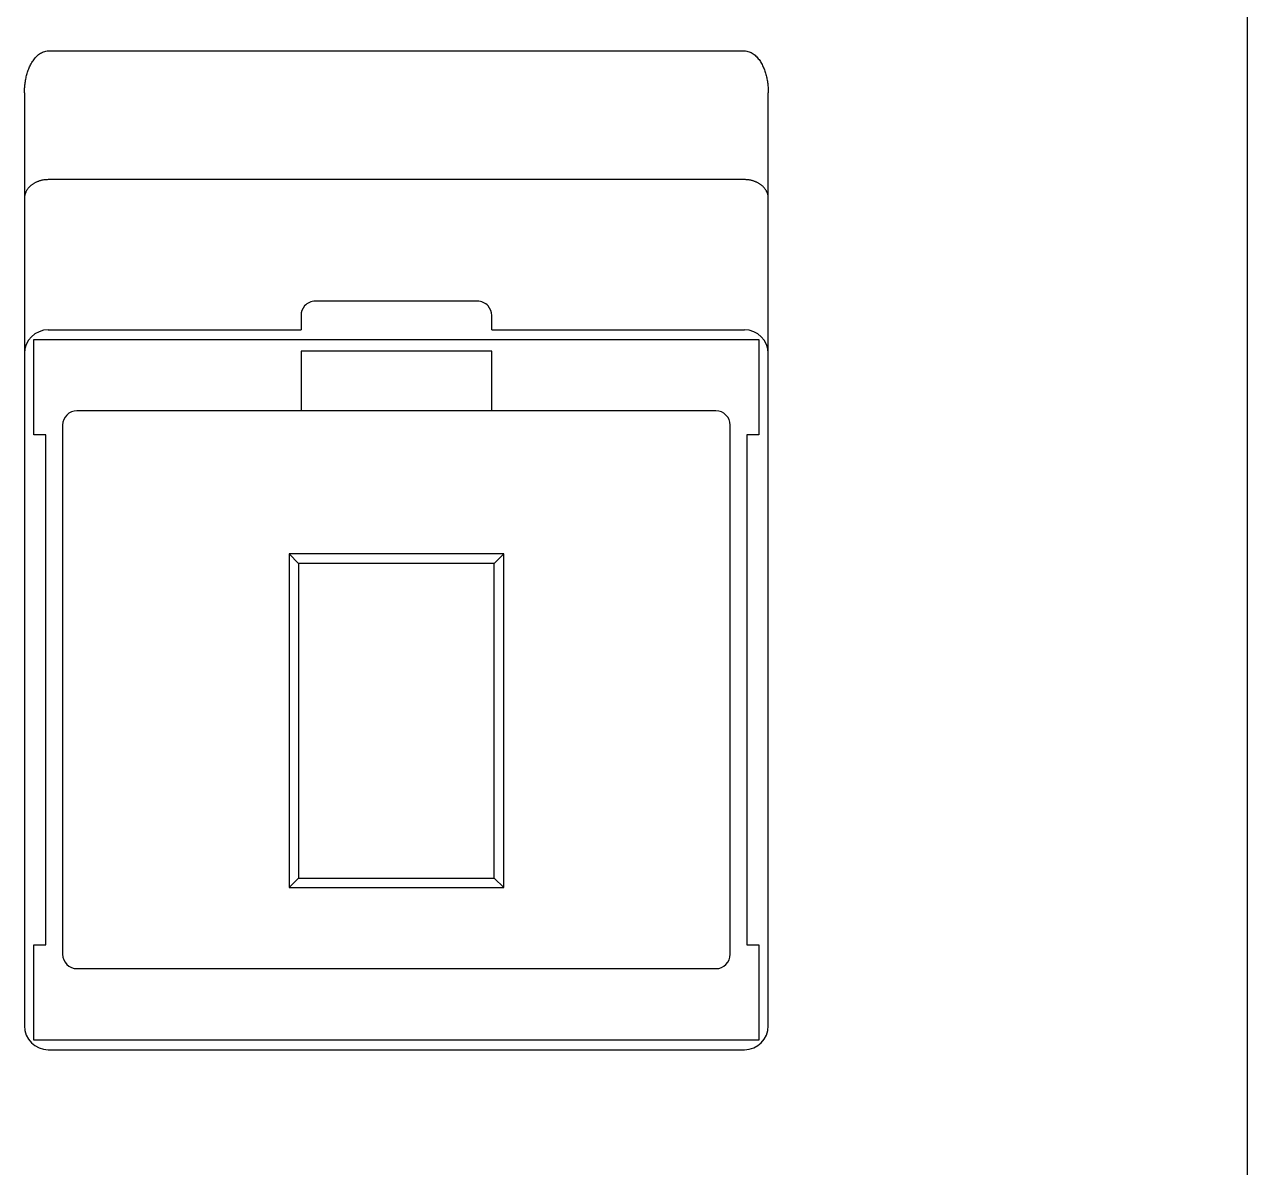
# Model space of a CAD drawing. Extents: x 168 to 388, y 259 to 356.
# Drawn here: x 206.52 to 232.17, y 282.99 to 306.97 of the extents above; entities that cross this region are included whole.
import ezdxf

# ---------------------------------------------------------------- set-up
doc = ezdxf.new("R2010")
doc.units = 0
doc.header["$MEASUREMENT"] = 0
doc.layers.get('0').update_dxf_attribs({"linetype": 'CONTINUOUS'})

msp = doc.modelspace()

# ---------------------------------------------------------------- linework, layer by layer
at = {"color": 7, "linetype": 'Continuous'}
for p, q in [((232.165, 282.367), (232.165, 333.767)), ((206.724, 306.252), (206.739, 306.271)), ((206.739, 306.271), (206.756, 306.289)), ((206.756, 306.289), (206.773, 306.307)), ((206.773, 306.307), (206.791, 306.323)), ((206.791, 306.323), (206.81, 306.339)), ((206.81, 306.339), (206.83, 306.354)), ((206.83, 306.354), (206.85, 306.367)), ((206.85, 306.367), (206.871, 306.379)), ((206.871, 306.379), (206.894, 306.39)), ((206.894, 306.39), (206.916, 306.399)), ((206.916, 306.399), (206.941, 306.407)), ((206.941, 306.407), (206.965, 306.412)), ((206.965, 306.412), (206.99, 306.416)), ((206.99, 306.416), (207.015, 306.417)), ((207.015, 306.417), (221.615, 306.417)), ((221.615, 306.417), (221.64, 306.416)), ((221.64, 306.416), (221.664, 306.413)), ((221.664, 306.413), (221.688, 306.407)), ((221.688, 306.407), (221.711, 306.4)), ((221.711, 306.4), (221.734, 306.391)), ((221.734, 306.391), (221.757, 306.381)), ((221.757, 306.381), (221.778, 306.369)), ((221.778, 306.369), (221.799, 306.355)), ((221.799, 306.355), (221.818, 306.341)), ((221.818, 306.341), (221.837, 306.325)), ((221.837, 306.325), (221.855, 306.309)), ((221.855, 306.309), (221.873, 306.291)), ((221.873, 306.291), (221.889, 306.273)), ((221.889, 306.273), (221.905, 306.254)), ((206.588, 305.993), (206.596, 306.016)), ((206.596, 306.016), (206.605, 306.039)), ((206.605, 306.039), (206.614, 306.062)), ((206.614, 306.062), (206.624, 306.084)), ((206.624, 306.084), (206.634, 306.106)), ((206.634, 306.106), (206.645, 306.128)), ((206.645, 306.128), (206.656, 306.149)), ((206.656, 306.149), (206.669, 306.171)), ((206.669, 306.171), (206.681, 306.192)), ((206.681, 306.192), (206.695, 306.212)), ((206.695, 306.212), (206.709, 306.232)), ((206.709, 306.232), (206.724, 306.252)), ((221.905, 306.254), (221.92, 306.234)), ((221.92, 306.234), (221.934, 306.214)), ((221.934, 306.214), (221.948, 306.193)), ((221.948, 306.193), (221.961, 306.172)), ((221.961, 306.172), (221.973, 306.151)), ((221.973, 306.151), (221.985, 306.129)), ((221.985, 306.129), (221.996, 306.107)), ((221.996, 306.107), (222.006, 306.085)), ((222.006, 306.085), (222.016, 306.062)), ((222.016, 306.062), (222.025, 306.04)), ((222.025, 306.04), (222.034, 306.017)), ((222.034, 306.017), (222.042, 305.994)), ((206.527, 305.73), (206.531, 305.754)), ((206.531, 305.754), (206.534, 305.778)), ((206.534, 305.778), (206.539, 305.803)), ((206.539, 305.803), (206.543, 305.827)), ((206.543, 305.827), (206.548, 305.851)), ((206.548, 305.851), (206.554, 305.875)), ((206.554, 305.875), (206.56, 305.899)), ((206.56, 305.899), (206.566, 305.922)), ((206.566, 305.922), (206.573, 305.946)), ((206.573, 305.946), (206.58, 305.969)), ((206.58, 305.969), (206.588, 305.993)), ((222.042, 305.994), (222.05, 305.97)), ((222.05, 305.97), (222.058, 305.947)), ((222.058, 305.947), (222.064, 305.923)), ((222.064, 305.923), (222.071, 305.899)), ((222.071, 305.899), (222.077, 305.876)), ((222.077, 305.876), (222.082, 305.852)), ((222.082, 305.852), (222.087, 305.828)), ((222.087, 305.828), (222.092, 305.803)), ((222.092, 305.803), (222.096, 305.779)), ((222.096, 305.779), (222.1, 305.755)), ((222.1, 305.755), (222.103, 305.731)), ((206.515, 305.559), (206.516, 305.584)), ((206.515, 305.535), (206.515, 305.559)), ((206.515, 305.535), (206.515, 285.967)), ((206.516, 305.584), (206.517, 305.608)), ((206.517, 305.608), (206.518, 305.633)), ((206.518, 305.633), (206.52, 305.657)), ((206.52, 305.657), (206.522, 305.682)), ((206.522, 305.682), (206.525, 305.706)), ((206.525, 305.706), (206.527, 305.73)), ((222.103, 305.731), (222.106, 305.706)), ((222.106, 305.706), (222.108, 305.683)), ((222.108, 305.683), (222.11, 305.658)), ((222.11, 305.658), (222.112, 305.634)), ((222.112, 305.634), (222.114, 305.609)), ((222.114, 305.609), (222.114, 305.585)), ((222.114, 305.585), (222.115, 305.56)), ((222.115, 305.56), (222.115, 305.535)), ((222.115, 285.967), (222.115, 305.535)), ((206.856, 303.697), (206.844, 303.693)), ((206.868, 303.7), (206.856, 303.697)), ((206.879, 303.703), (206.868, 303.7)), ((206.89, 303.705), (206.879, 303.703)), ((206.904, 303.708), (206.89, 303.705)), ((206.918, 303.71), (206.904, 303.708)), ((206.939, 303.712), (206.918, 303.71)), ((206.96, 303.714), (206.939, 303.712)), ((206.988, 303.716), (206.96, 303.714)), ((207.015, 303.717), (206.988, 303.716)), ((221.615, 303.717), (207.015, 303.717)), ((221.639, 303.717), (221.615, 303.717)), ((221.651, 303.716), (221.639, 303.717)), ((221.663, 303.715), (221.651, 303.716)), ((221.675, 303.714), (221.663, 303.715)), ((221.688, 303.713), (221.675, 303.714)), ((221.7, 303.712), (221.688, 303.713)), ((221.712, 303.71), (221.7, 303.712)), ((221.725, 303.708), (221.712, 303.71)), ((221.737, 303.705), (221.725, 303.708)), ((221.75, 303.703), (221.737, 303.705)), ((221.762, 303.7), (221.75, 303.703)), ((221.775, 303.697), (221.762, 303.7)), ((221.787, 303.693), (221.775, 303.697)), ((206.537, 303.44), (206.534, 303.43)), ((206.541, 303.45), (206.537, 303.44)), ((206.546, 303.46), (206.541, 303.45)), ((206.55, 303.469), (206.546, 303.46)), ((206.555, 303.479), (206.55, 303.469)), ((206.561, 303.489), (206.555, 303.479)), ((206.567, 303.498), (206.561, 303.489)), ((206.573, 303.507), (206.567, 303.498)), ((206.579, 303.517), (206.573, 303.507)), ((206.586, 303.526), (206.579, 303.517)), ((206.593, 303.535), (206.586, 303.526)), ((206.601, 303.544), (206.593, 303.535)), ((206.608, 303.553), (206.601, 303.544)), ((206.616, 303.562), (206.608, 303.553)), ((206.625, 303.57), (206.616, 303.562)), ((206.634, 303.578), (206.625, 303.57)), ((206.643, 303.587), (206.634, 303.578)), ((206.652, 303.595), (206.643, 303.587)), ((206.662, 303.602), (206.652, 303.595)), ((206.672, 303.61), (206.662, 303.602)), ((206.682, 303.617), (206.672, 303.61)), ((206.692, 303.624), (206.682, 303.617)), ((206.703, 303.631), (206.692, 303.624)), ((206.714, 303.638), (206.703, 303.631)), ((206.725, 303.644), (206.714, 303.638)), ((206.736, 303.65), (206.725, 303.644)), ((206.747, 303.656), (206.736, 303.65)), ((206.759, 303.662), (206.747, 303.656)), ((206.771, 303.667), (206.759, 303.662)), ((206.783, 303.672), (206.771, 303.667)), ((206.794, 303.677), (206.783, 303.672)), ((206.807, 303.681), (206.794, 303.677)), ((206.819, 303.686), (206.807, 303.681)), ((206.832, 303.69), (206.819, 303.686)), ((206.844, 303.693), (206.832, 303.69)), ((221.799, 303.69), (221.787, 303.693)), ((221.812, 303.686), (221.799, 303.69)), ((221.824, 303.681), (221.812, 303.686)), ((221.836, 303.677), (221.824, 303.681)), ((221.848, 303.672), (221.836, 303.677)), ((221.86, 303.667), (221.848, 303.672)), ((221.871, 303.662), (221.86, 303.667)), ((221.883, 303.656), (221.871, 303.662)), ((221.895, 303.65), (221.883, 303.656)), ((221.906, 303.644), (221.895, 303.65)), ((221.917, 303.638), (221.906, 303.644)), ((221.928, 303.631), (221.917, 303.638)), ((221.938, 303.624), (221.928, 303.631)), ((221.949, 303.617), (221.938, 303.624)), ((221.959, 303.61), (221.949, 303.617)), ((221.969, 303.602), (221.959, 303.61)), ((221.978, 303.595), (221.969, 303.602)), ((221.988, 303.587), (221.978, 303.595)), ((221.997, 303.578), (221.988, 303.587)), ((222.006, 303.57), (221.997, 303.578)), ((222.014, 303.562), (222.006, 303.57)), ((222.022, 303.553), (222.014, 303.562)), ((222.03, 303.544), (222.022, 303.553)), ((222.037, 303.535), (222.03, 303.544)), ((222.045, 303.526), (222.037, 303.535)), ((222.051, 303.517), (222.045, 303.526)), ((222.058, 303.508), (222.051, 303.517)), ((222.064, 303.498), (222.058, 303.508)), ((222.07, 303.489), (222.064, 303.498)), ((222.075, 303.479), (222.07, 303.489)), ((222.08, 303.469), (222.075, 303.479)), ((222.085, 303.459), (222.08, 303.469)), ((222.089, 303.45), (222.085, 303.459)), ((222.093, 303.44), (222.089, 303.45)), ((222.097, 303.432), (222.093, 303.44)), ((206.516, 303.344), (206.515, 303.325)), ((206.517, 303.353), (206.516, 303.344)), ((206.518, 303.363), (206.517, 303.353)), ((206.519, 303.372), (206.518, 303.363)), ((206.521, 303.382), (206.519, 303.372)), ((206.523, 303.391), (206.521, 303.382)), ((206.525, 303.401), (206.523, 303.391)), ((206.527, 303.411), (206.525, 303.401)), ((206.53, 303.421), (206.527, 303.411)), ((206.534, 303.43), (206.53, 303.421)), ((222.1, 303.423), (222.097, 303.432)), ((222.103, 303.412), (222.1, 303.423)), ((222.106, 303.401), (222.103, 303.412)), ((222.109, 303.385), (222.106, 303.401)), ((222.111, 303.368), (222.109, 303.385)), ((222.113, 303.346), (222.111, 303.368)), ((222.115, 303.325), (222.113, 303.346)), ((216.015, 301.167), (212.615, 301.167)), ((212.315, 300.868), (212.315, 300.567)), ((216.315, 300.567), (216.315, 300.868)), ((206.715, 298.367), (206.715, 300.367)), ((206.715, 300.367), (221.915, 300.367)), ((207.015, 300.567), (212.315, 300.567)), ((216.315, 300.567), (221.615, 300.567)), ((221.915, 300.367), (221.915, 298.367)), ((212.315, 300.117), (212.315, 298.867)), ((216.315, 300.117), (212.315, 300.117)), ((216.315, 298.867), (216.315, 300.117)), ((221.015, 298.867), (207.615, 298.867)), ((207.315, 298.567), (207.315, 287.467)), ((221.315, 287.467), (221.315, 298.567)), ((206.965, 298.367), (206.715, 298.367)), ((206.965, 287.667), (206.965, 298.367)), ((221.915, 298.367), (221.665, 298.367)), ((221.665, 298.367), (221.665, 287.667)), ((212.265, 295.667), (212.065, 295.867)), ((216.565, 295.867), (212.065, 295.867)), ((212.065, 295.867), (212.065, 288.867)), ((216.365, 295.667), (216.565, 295.867)), ((216.565, 288.867), (216.565, 295.867)), ((216.365, 295.667), (212.265, 295.667)), ((212.265, 295.667), (212.265, 289.067)), ((216.365, 289.067), (216.365, 295.667)), ((212.265, 289.067), (212.065, 288.867)), ((212.065, 288.867), (216.565, 288.867)), ((212.265, 289.067), (216.365, 289.067)), ((216.565, 288.867), (216.365, 289.067)), ((206.715, 285.667), (206.715, 287.667)), ((206.715, 287.667), (206.965, 287.667)), ((221.665, 287.667), (221.915, 287.667)), ((221.915, 287.667), (221.915, 285.667)), ((207.615, 287.167), (221.015, 287.167)), ((221.915, 285.667), (206.715, 285.667)), ((207.015, 285.467), (221.615, 285.467))]:
    msp.add_line(p, q, dxfattribs=at)
for centre, radius, start, end in [((212.615, 300.867), 0.3, 89.9997, 138.1894), ((216.015, 300.867), 0.3, 41.8106, 90.0003), ((212.615, 300.867), 0.3, 138.1905, 180.0008), ((216.015, 300.867), 0.3, 359.9992, 41.8095), ((207.015, 300.067), 0.5, 90, 180), ((221.615, 300.067), 0.5, 0, 90), ((207.615, 298.567), 0.3, 90, 180), ((221.015, 298.567), 0.3, 0, 90), ((207.615, 287.467), 0.3, 180, 270), ((221.015, 287.467), 0.3, 270, 0), ((207.015, 285.967), 0.5, 180, 270), ((221.615, 285.967), 0.5, 270, 0)]:
    msp.add_arc(centre, radius, start, end, dxfattribs=at)

doc.saveas('drawing.dxf')
